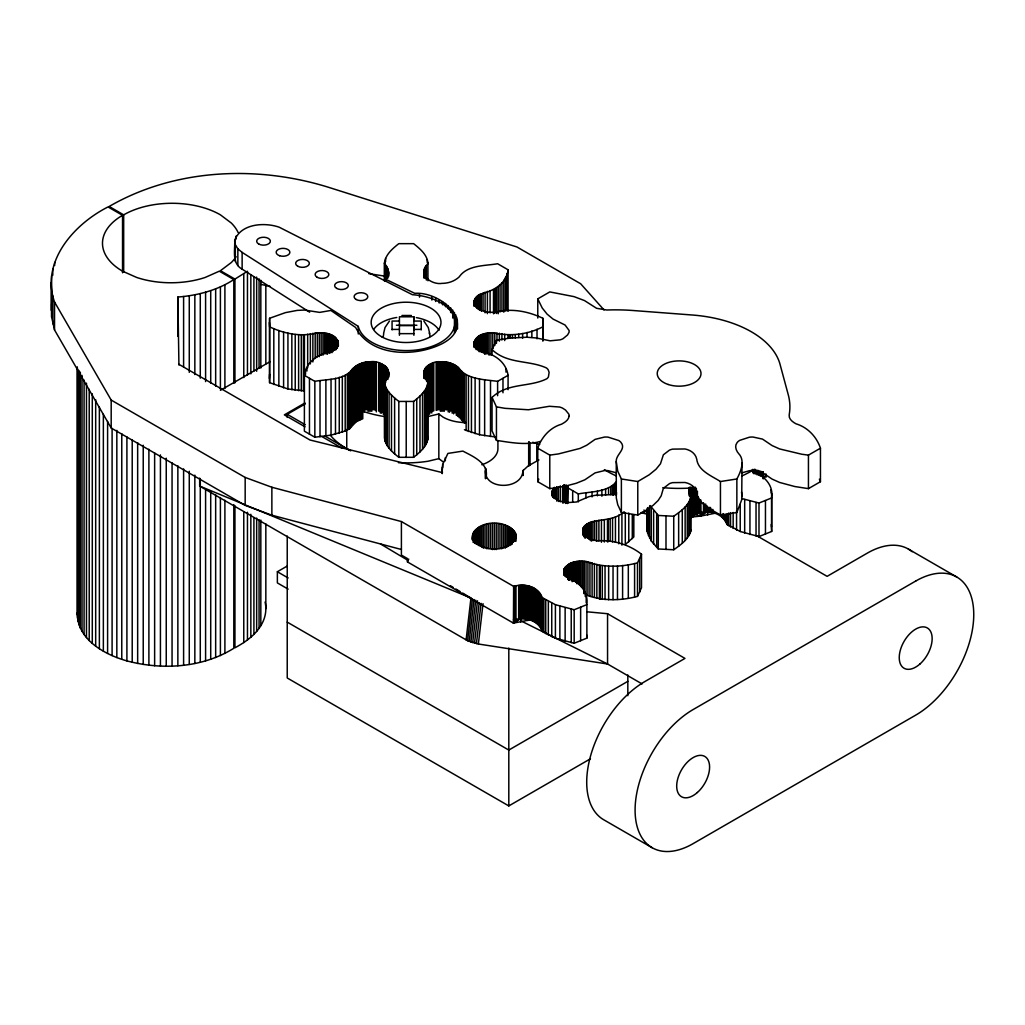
<?xml version="1.0" encoding="UTF-8"?>
<svg xmlns="http://www.w3.org/2000/svg" width="1025" height="1025" viewBox="0 0 1025 1025"><rect width="100%" height="100%" fill="white"/><g stroke="black" fill="none" stroke-linecap="round" stroke-linejoin="round"><path stroke-width="1.5" d="M401.403 549.49L271.868 515.203L245.167 505.376L111.187 428.014L111.187 400.083L54.53 302.003C40.385 261.567 74.21 224.014 108.035 206.935L122.539 215.314L122.539 272.778M178.927 365.015L177.863 297.045C197.466 295.482 217.198 290.408 233.815 279.569L219.299 271.189L205.141 277.468A68.419 39.501 0 0 1 136.709 277.468L122.539 271.189A68.419 39.501 0 0 1 122.539 215.314M642.111 683.944L607.556 663.995L478.368 644.007L467.605 640.727L199.67 486.093L199.67 478.111M245.167 505.376L245.167 477.445L111.187 400.083M271.868 515.203L271.868 487.259L245.167 477.445M271.868 487.259L401.403 521.558L401.403 555.076L407.438 558.561L407.438 561.918L513.435 623.11L530.719 619.766M472.41 539.163C472.576 518.586 511.462 517.843 516.203 536.088C511.283 553.487 477.317 553.487 472.41 536.088M472.487 539.598L472.487 534.986M472.743 540.047L472.743 533.897M473.153 542.43L473.153 532.821M473.729 540.982L473.729 531.77M474.46 543.045L474.46 530.745M475.344 543.596L475.344 529.771M476.369 544.198L476.369 528.836M477.535 544.864L477.535 527.965M478.816 545.582L478.816 527.158M480.225 546.376L480.225 526.402M481.75 547.248L481.75 525.735M483.352 548.183L483.352 525.146M485.043 547.683L485.043 524.633M486.811 548.798L486.811 524.211M488.63 548.465L488.63 523.877M490.501 548.221L490.501 523.647M492.397 549.618L492.397 523.493M498.099 548.221L498.099 523.647M499.969 548.465L499.969 523.877M503.557 547.683L503.557 524.633M505.248 548.183L505.248 525.146M506.863 547.248L506.863 525.735M508.374 546.376L508.374 526.402M509.784 545.582L509.784 527.158M514.87 540.982L514.87 531.77M515.447 540.495L515.447 532.821M515.87 541.354L515.87 533.897M586.838 611.784L607.556 613.719L607.556 663.995L521.802 621.317M566.325 577.395L566.351 566.197C571.489 561.175 579.266 560.624 586.031 561.482C602.546 567.568 620.433 567.402 637.499 562.879L641.509 554.23C628.773 544.275 612.937 539.803 597.011 540.79C591.809 539.855 584.57 538.343 583.02 532.411C581.239 527.068 586.889 523.339 591.258 522.02C602.444 519.034 614.872 520.188 624.174 511.744M568.593 580.329L568.657 564.339L569.003 580.073M754.31 472.346L754.323 469.283M566.351 566.197C561.956 569.131 563.724 575.422 567.76 577.805C579.074 581.803 588.568 591.502 586.877 604.622L586.877 638.139L574.179 643.264L555.409 638.203L542.135 631.092C539.188 622.329 529.464 618.229 520.79 618.639L513.435 623.11L513.653 586.377L401.403 521.558M384.49 280.773L384.49 263.22C385.272 254.7 392.549 248.601 398.815 243.655L413.626 243.655C419.866 248.703 427.758 255.02 427.886 263.771C416.65 273.97 431.205 285.129 442.018 283.374C448.258 283.374 454.6 281.222 459.187 276.904C467.387 264.924 484.774 265.962 497.612 263.745L508.08 269.793C506.107 284.771 492.538 291.023 479.879 294.406C475.164 296.315 471.808 302.67 476.253 306.629C480.738 312.023 488.605 312.484 495.113 312.317C511.167 307.961 527.952 311.216 542.866 318.275L543.058 340.108M442.083 472.871L442.697 464.402L447.912 453.422L462.877 451.102C473.204 456.522 489.976 463.582 485.773 478.444M384.49 263.22L384.567 263.771C388.731 267.64 390.525 275.302 385.285 279.056L414.753 293.329C441.711 291.369 478.227 324.412 442.505 343.503C415.689 357.2 371.268 357.264 355.624 327.475L330.896 310.46L319.672 312.382L304.425 310.05L297.173 310.396L285.411 312.638L269.588 318.275L269.588 382.684L287.935 388.949L304.425 390.922M543.058 322.555L542.866 326.821C527.183 334.855 509.656 336.482 492.782 332.715C486.491 332.817 478.816 333.907 475.28 339.826C471.615 344.643 477.253 349.935 481.609 351.601C494.101 353.907 506.004 361.684 508.08 375.304L497.612 381.351C483.877 379.391 466.285 379.622 457.701 366.912C452.819 363.106 446.49 361.389 440.34 361.774C429.744 360.557 417.278 371.998 427.886 381.326C427.707 390.077 419.917 396.406 413.626 401.441L398.815 401.441C392.588 396.393 384.683 390.077 384.567 381.326C395.752 371.178 381.351 360.018 370.55 361.722C363.734 361.684 356.764 364.247 352.126 369.359C344.054 380.467 326.975 378.981 314.842 381.351L304.374 375.304C306.334 360.326 319.903 354.073 332.561 350.691C337.276 348.782 340.633 342.427 336.2 338.468C331.703 333.074 323.836 332.613 317.327 332.779C301.273 337.135 284.502 333.881 269.588 326.821L269.383 322.555M269.383 378.417L269.588 374.138M689.159 493.871L689.159 487.477L688.992 491.218L690.94 496.446L690.812 530.873C688.441 539.381 680.613 544.941 673.733 549.759L658.293 548.977L651.272 540.957L647.172 531.091L647.095 510.322M111.187 428.014L54.53 329.935L51.634 317.097L51.634 303.656M233.815 504.62L233.815 648.274C202.322 667.954 162.206 670.286 126.908 660.894C104.55 654.642 76.58 639.267 77.426 612.604M384.49 381.877L384.49 437.752C385.246 446.259 392.588 452.345 398.815 457.304L413.626 457.304C419.917 452.268 427.707 445.952 427.886 437.188M485.773 468.873C481.84 490.193 522.148 490.808 522.917 470.744L528.247 465.837L538.932 459.943M647.095 529.477L647.3 527.76M537.779 318.019L537.779 298.864L549.784 291.92L574.064 296.635L584.493 300.581L596.576 308.294L606.8 310.011A136.838 79.002 0 0 1 633.283 310.524L692.452 315.021A102.205 59.002 0 0 1 779.756 363.286L788.263 394.753A136.838 79.002 0 0 1 789.173 414.958C788.635 419.161 792.761 422.018 795.964 423.799C807.585 427.246 816.656 436.74 820.448 448.194L808.443 455.126L801.729 454.229L779.615 448.937L772.081 445.567L762.498 439.097L752.965 437.034A14.286 8.251 0 0 0 749.48 437.188L739.755 440.34A14.299 8.251 0 0 0 737.09 442.633C734.297 445.99 736.091 450.808 738.717 453.678C745.393 460.558 740.742 471.872 736.86 478.982L736.86 512.513L720.447 515.05C711.248 509.399 697.243 503.595 696.334 491.231C695.078 487.439 691.76 484.671 688.07 483.364A14.286 8.251 0 0 0 684.918 482.493L672.656 482.634A14.388 8.303 0 0 0 669.479 483.633L663.38 488.31L661.202 495.805L658.152 500.495L653.053 505.389L644.302 511.475L637.781 515.05L621.381 512.513L617.729 504.659L616.307 498.022L616.256 461.481C615.679 454.485 626.852 449.117 620.778 442.198A14.286 8.251 0 0 0 618.793 440.545L608.056 437.124A14.388 8.303 0 0 0 604.442 437.073L595.102 439.366L586.736 445.222L580.035 448.412L558.523 453.908L549.784 455.126L537.779 448.194C541.533 437.162 550.092 427.515 561.457 424.235C564.685 422.492 568.593 420.16 569.118 416.163M742.01 463.095L741.716 499.739L736.86 512.513M554.384 498.496L554.384 487.323L551.924 491.936L552.975 496.42L559.073 500.841L565.8 502.698L576.422 502.019L588.965 496.651L595.077 495.318L616.448 494.473M690.94 496.446C689.21 505.466 680.715 511.257 673.733 516.241L658.293 515.46L650.132 505.556M690.94 529.963L690.812 530.873M466.106 639.92L470.949 598.023L462.723 593.103M467.605 640.727L472.448 598.831M469.207 641.458L474.05 599.561M470.898 642.124L475.741 600.227M472.666 642.713L477.509 600.817M474.511 643.226L479.175 602.879M476.42 643.662L481.071 603.315M478.368 644.007L483.031 603.661M689.902 517.189L700.382 516.126L700.793 499.944M616.256 494.998L616.55 492.589M383.555 333.625L385.016 327.552L389.449 321.017M567.337 503.557L567.837 485.824L567.837 503.377M234.699 240.388C240.657 223.655 264.463 222.041 279.172 227.204L412.383 294.7A48.572 28.047 0 0 1 454.921 323.567A48.572 28.047 0 0 1 408.834 350.55A48.572 28.047 0 0 1 358.263 326.386L242.131 252.393L237.851 248.819L235.314 244.719L234.699 240.388C235.173 250.126 231.509 263.412 242.131 269.152L309.653 312.177M616.371 472.82L608.056 470.642A14.388 8.303 0 0 0 604.442 470.59L595.102 472.884L584.814 479.828L576.217 483.275L565.48 486.106L549.784 488.643L537.779 481.712L538.804 479.123M586.031 561.482L586.031 595C602.546 601.086 620.433 600.919 637.499 596.396L641.509 587.748L641.509 554.23M492.051 354.458L492.051 349.666L496.446 340.185L510.04 338.083L526.773 337.238L536.216 337.968L550.118 340.812L560.163 339.839A14.286 8.251 0 0 0 563.045 338.698L567.53 334.996L568.965 332.497A14.388 8.303 0 0 0 569.054 330.409L565.082 325.028L553.064 319.082L547.081 314.111L542.174 307.923L537.779 298.864M407.438 561.918L408.744 559.086M763.138 477.548L764.022 478.201L765.983 473.96L765.983 477.304M304.425 335.047L304.374 431.179L314.842 437.214L331.037 435.138L345.194 431.051L349.551 428.809L356.034 421.839L362.773 418.687L362.773 362.812M261.119 284.425L270.075 286.321M234.943 505.748L234.943 647.8C245.116 642.278 255.11 635.359 261.119 625.212A88.944 51.352 0 0 0 265.078 601.995M567.337 487.593L578.305 493.922C590.836 491.475 607.479 492.41 616.397 481.712M690.504 518.137C700.318 508.028 721.792 510.245 726.943 524.39L740.217 531.501L758.987 536.575L771.684 531.437L771.684 497.919C773.772 483.723 762.613 475.177 751.492 470.167M694.425 514.14L700.382 516.126L703.483 512.295L703.483 502.724M625.301 512.59L625.301 544.506L633.822 536.985L633.822 514.64M234.943 382.85L234.943 279.095L247.461 271.253L247.461 374.996M700.382 512.769L700.382 516.126L706.468 512.308M540.29 441.455C526.043 445.516 510.757 442.531 496.446 440.378L492.051 430.91L492.051 397.393C507.657 382.517 529.707 387.488 546.927 378.699A14.286 8.251 0 0 0 548.426 376.88L549.118 372.37L548.196 369.794A14.388 8.303 0 0 0 546.466 367.962C529.079 359.942 507.593 364.272 492.051 349.666M820.448 448.194L820.448 481.712L808.443 488.643L794.836 486.542L779.615 482.455L772.081 479.085L762.498 472.615L752.965 470.552A14.286 8.251 0 0 0 749.48 470.706L741.472 472.973M220.401 390.32L270.164 361.594M304.95 402.966L284.335 414.869L305.066 426.836M287.231 417.444L287.231 414.305L305.219 403.927M288.153 589.144L277.365 582.905L277.365 571.732L287.077 566.133M708.07 507.234L708.07 512.013L706.878 512.013L706.878 505.62M627.825 681.343L508.81 750.057L287.231 622.124M287.231 536.037L287.231 677.986L508.81 805.919L590.464 758.782M616.256 461.481L617.729 471.141L621.381 478.982L637.781 481.532L649.184 474.806L656.013 469.245L660.472 463.774L663.38 454.792L669.479 450.116A14.388 8.303 0 0 1 672.656 449.117L684.918 448.976A14.286 8.251 0 0 1 688.07 449.847C692.234 451.282 695.873 454.69 696.731 459.136C698.038 470.744 711.85 475.997 720.447 481.532L736.86 478.982M741.703 498.496L758.987 503.044L771.684 497.919M513.435 619.766L514.678 619.651L513.653 586.377C524.108 583.148 538.163 586.21 542.135 597.575L555.409 604.686L574.179 609.747L586.877 604.622M428.027 416.547L438.841 413.959L443.018 417.098A32.159 18.565 0 0 0 465.76 422.543M443.018 461.788L438.841 458.649L428.027 461.237A84.153 48.585 0 0 1 398.405 462.685M647.992 511.014L640.984 512.654L647.992 514.371M700.382 516.126L714.784 513.307M514.678 586.133L514.678 619.651L520.79 618.639L520.918 585.237L522.071 618.703L522.071 585.185M695.719 513.41L698.499 513.179L698.499 497.227M401.941 315.482L411.358 315.482M421.249 329.883L421.249 321.056L413.895 321.056L413.895 316.802L399.417 316.802L399.417 335.29M399.417 321.056L392.062 321.056L392.062 329.883M396.419 325.233L416.893 325.233M399.417 325.63L413.895 325.63L413.895 329.883M392.062 329.409L399.417 329.409M413.895 329.409L421.249 329.409M399.417 333.65L413.895 333.65M464.428 429.731L479.508 434.741L496.19 437.086M368.808 273.662L384.58 276.097M492.051 397.393L496.446 406.861L505.069 408.334L528.452 409.769L549.349 406.284L559.419 407.002A14.388 8.303 0 0 1 562.507 408.091L565.531 410.051L568.837 414.151A14.286 8.251 0 0 1 569.118 416.163M532.744 442.287L539.675 444.376M643.828 510.091L647.48 511.782M199.67 486.093L470.949 598.023M908.368 549.067L956.748 576.998M756.617 535.639L827.111 576.345L867.317 553.128A82.102 47.406 -60 0 1 912.186 551.719M238.146 232.56A68.419 39.501 0 0 0 231.304 223.027L220.439 214.853A68.419 39.501 0 0 0 123.679 214.853L109.163 206.473C174.852 168.472 257.198 165.038 328.73 187.357L516.984 246.999L580.65 283.758L604.033 309.96M234.943 279.095L220.439 270.715L231.304 262.528A68.419 39.501 0 0 0 236.096 256.686M287.231 414.305L305.219 424.696M324.605 435.881L349.512 450.27M321.658 436.419L342.388 448.386M178.927 364.336L309.998 440.007L442.441 472.627L442.083 469.681M607.556 613.719L684.969 658.409L644.763 681.612A82.102 47.406 -60 0 0 591.13 753.964A82.102 47.406 -60 0 0 603.712 819.757L652.092 847.688M277.365 571.732L288.153 577.972M380.518 543.955L407.924 560.342M450.398 585.736L453.127 587.376M455.869 589.016L459.982 591.463M423.85 321.017L428.283 327.552L429.744 333.625M762.818 476.177L764.022 478.201M819.398 479.188L820.448 481.712M741.549 492L742.01 496.613M771.223 524.518L771.684 531.437M566.338 498.381L566.697 501.763L566.697 485.812M700.331 500.021L700.793 512.718M177.863 324.976L178.145 336.174M754.707 469.642L754.797 472.781M753.747 470.232L753.811 473.383M586.825 635.154L586.877 638.139M568.196 579.035L567.952 564.877L567.952 579.253M565.851 576.229L565.685 566.799L565.685 576.37M693.464 486.632L693.464 515.344M808.443 455.126L808.443 488.643M771.607 493.435L771.607 526.965M771.018 489.783L771.018 492.974M765.457 500.584L765.457 534.102M763.138 472.32L763.241 478.918M762.818 472.089L762.818 476.868M762.305 471.833L762.305 476.625M761.588 471.551L761.588 476.343M760.678 471.231L760.678 476.023M759.576 470.859L759.576 475.651M758.987 503.044L758.987 536.575M758.295 470.424L758.295 475.216M756.834 469.924L756.834 474.716M756.04 502.455L756.04 535.985M755.22 469.347L755.22 474.127M753.465 470.411L753.465 473.601M752.76 469.36L752.76 472.551M749.941 501.02L749.941 534.538M744.675 499.508L744.675 533.026M740.217 504.364L740.217 531.501M736.565 510.886L736.565 530.028M733.157 512.474L733.157 528.439M730.543 512.628L730.543 526.991M728.698 513.012L728.698 525.787M727.417 513.627L727.417 524.8M726.943 514.819L726.943 524.39M726.212 514.64L726.212 522.622M725.328 514.627L725.328 521.02M724.355 514.832L724.355 519.624M723.317 513.615L723.317 518.394M722.228 514.14L722.228 517.33M720.447 481.532L720.447 515.05M712.952 509.463L712.952 512.654M711.722 509.207L711.722 512.398M710.504 507.426L710.504 512.218M709.287 507.298L709.287 512.09M707.698 511.539L707.698 514.896M705.725 504.069L705.725 512.052M704.611 504.159L704.611 512.141M699.601 500.149L699.601 512.923M697.41 491.154L697.41 513.499M696.347 488.348L696.347 513.884M695.334 487.183L695.334 514.319M694.373 487.669L694.373 514.806M692.926 514.755L692.926 516.984M692.592 487.247L692.592 515.985M691.772 487.951L691.772 516.677M691.106 487.054L691.106 517.382M690.504 487.81L690.491 532.116M689.979 487.054L689.979 495.037M689.876 500.162L689.876 533.679M689.53 487.964L689.53 495.946M689.325 492.743L689.325 495.933M688.941 488.605L688.941 493.397M688.838 502.109L688.838 535.627M687.288 504.377L687.288 537.894M685.136 506.939L685.136 540.47M682.278 509.758L682.278 543.276M678.652 512.782L678.652 546.299M673.733 516.241L673.733 549.759M665.994 515.959L665.994 549.477M658.293 515.46L658.293 548.977M656.692 513.909L656.692 547.427M653.617 510.553L653.617 544.07M651.272 507.439L651.272 540.957M649.555 506.209L649.555 538.125M648.389 508.515L648.389 535.652M647.557 507.618L647.557 533.154M647.172 508.746L647.172 531.091M639.702 558.587L639.702 592.104M637.781 481.532L637.781 515.05M637.499 562.879L637.499 596.396M634.59 563.519L634.59 597.037M632.297 514.614L632.297 538.561M628.786 513.051L628.786 541.777M628.312 564.685L628.312 598.203M627.825 674.962L627.825 695.706M622.598 565.48L622.598 598.997M621.919 513.256L621.919 545.185M621.381 478.982L621.381 512.513M618.78 515.088L618.78 543.814M617.473 565.954L617.473 599.484M615.448 516.741L615.448 542.276M614.987 483.211L614.987 494.383M613.514 485.145L613.514 494.716M613.04 566.197L613.04 599.715M612.937 485.504L612.937 495.075M612.412 485.799L612.412 493.768M612.54 517.971L612.54 541.918M610.772 486.632L610.772 494.614M610.17 518.817L610.17 541.162M608.568 487.605L608.568 493.986M608.645 566.236L608.645 599.753M608.261 519.38L608.261 541.725M607.479 519.572L607.479 541.918M605.608 488.707L605.608 495.088M605.045 566.095L605.045 599.612M604.327 519.675L604.327 542.033M602.29 565.851L602.29 599.369M601.893 489.873L601.893 496.254M601.444 519.906L601.444 542.251M600.214 565.582L600.214 599.1M599.394 565.441L599.394 598.959M598.895 520.213L598.895 540.969M597.383 491.039L597.383 495.818M596.857 564.352L596.857 597.87M596.627 520.597L596.627 541.341M594.628 521.033L594.628 540.175M594.398 563.455L594.398 596.973M592.847 521.507L592.847 540.662M592.104 562.738L592.104 596.268M592.053 492.141L592.053 496.92M591.258 522.02L591.258 541.162M589.964 522.507L589.964 540.06M589.939 562.2L589.939 595.717M588.709 523.07L588.709 539.022M587.927 561.777L587.927 595.294M587.607 523.647L587.607 538.01M586.62 524.249L586.62 537.01M586.21 596.486L586.21 602.867M585.916 493.102L585.916 497.894M585.762 524.864L585.762 537.625M585.262 593.27L585.262 596.46M585.032 525.492L585.032 538.253M584.378 526.145L584.378 537.318M584.25 561.29L584.25 593.206M584.058 590.502L584.058 593.693M583.853 526.799L583.853 536.382M583.417 527.478L583.417 533.858M583.097 528.157L583.097 534.538M582.866 528.823L582.866 535.217M582.712 561.188L582.712 588.324M581.124 561.149L581.124 586.684M580.637 607.274L580.637 640.792M579.625 561.188L579.625 585.121M578.305 493.922L578.305 501.904M578.215 561.277L578.215 583.622M576.87 561.431L576.87 583.776M575.602 561.636L575.602 582.392M574.384 561.905L574.384 581.047M574.179 609.747L574.179 643.264M573.244 562.212L573.244 581.367M572.68 490.847L572.68 502.019M572.168 562.571L572.168 581.713M571.156 562.968L571.156 580.522M571.232 609.158L571.232 642.675M570.233 563.391L570.233 579.356M569.4 563.865L569.4 579.817M566.646 485.607L566.646 503.173M566.261 484.979L566.261 502.532M565.569 485.888L565.569 503.442M565.121 567.414L565.121 575.384M565.134 607.722L565.134 641.24M564.711 484.722L564.711 502.276M564.647 568.055L564.647 576.037M564.25 568.747L564.25 575.127M563.955 569.452L563.955 574.243M563.827 484.646L563.827 502.212M563.763 570.182L563.763 574.974M562.994 485.786L562.994 503.339M562.61 486.222L562.61 502.186M560.316 485.876L560.316 501.84M559.868 606.211L559.868 639.728M558.356 487.118L558.356 501.481M556.742 486.708L556.742 501.071M555.435 487.836L555.435 499.008M555.409 604.686L555.409 638.203M553.551 488.348L553.551 497.919M552.898 489.322L552.898 497.304M552.462 490.181L552.462 496.561M552.129 491.077L552.129 495.869M551.924 491.936L551.924 495.126M551.745 603.212L551.745 636.73M549.784 455.126L549.784 488.643M548.337 601.611L548.337 635.128M545.736 600.176L545.736 633.693M543.891 598.972L543.891 632.489M542.866 318.275L542.866 341.184M542.609 597.985L542.609 631.502M542.135 597.575L542.135 631.092M541.405 595.794L541.405 629.312M540.521 594.205L540.521 627.723M539.547 592.796L539.547 626.326M538.509 591.579L538.509 625.096M537.779 448.194L537.779 481.712M537.42 590.515L537.42 624.033M537.023 329.256L537.023 338.827M536.793 443.607L536.793 461.173M536.293 589.58L536.293 623.11M535.153 588.773L535.153 622.29M534.089 588.119L534.089 621.65M532.91 587.504L532.91 621.035M531.86 331.062L531.86 337.443M531.732 586.979L531.732 620.497M530.54 586.531L530.54 620.048M530.04 443.005L530.04 465.35M529.336 586.146L529.336 619.664M529.169 441.749L529.169 465.696M528.682 442.07L528.682 466.016M528.144 585.839L528.144 619.356M527.952 618.267L527.952 620.497M527.029 332.459L527.029 337.251M526.914 585.582L526.914 619.1M525.697 585.39L525.697 618.908M524.467 585.262L524.467 618.78M523.25 470.296L523.25 475.088M523.262 585.198L523.262 618.716M522.917 470.744L522.917 475.536M522.622 333.497L522.622 338.288M520.79 621.983L519.803 585.326L519.803 618.844M518.688 334.24L518.688 337.43M518.663 585.48L518.663 618.998L513.435 623.11L515.972 619.42L515.972 585.89M516.113 534.986L516.113 538.061M515.28 334.701L515.28 337.904M514.14 530.745L514.14 541.507M513.269 529.771L513.269 542.058M512.449 334.97L512.449 338.16M512.231 528.836L512.231 544.198M511.078 527.965L511.078 544.864M510.232 335.072L510.232 338.276M508.989 335.098L508.989 338.288M508.81 648.031L508.81 805.919M508.08 269.793L508.08 311.293M508.028 335.047L508.028 338.25M508.08 375.304L508.08 389.679M506.927 273.893L506.927 310.601M506.004 368.923L506.004 372.126M505.479 277.275L505.479 310.793M504.697 334.176L504.697 340.556M503.787 280.235L503.787 312.164M502.98 378.417L502.98 392.78M501.942 282.772L501.942 311.51M501.917 333.586L501.917 339.967M501.789 524.211L501.789 548.798M500.059 284.899L500.059 312.036M499.342 333.176L499.342 341.158M498.227 286.628L498.227 313.765M497.919 440.686L497.919 448.668A32.159 18.565 0 0 1 481.84 464.748M497.612 381.351L497.612 395.714M496.971 332.907L496.971 340.889M496.548 287.961L496.548 313.496M496.446 340.185L496.446 343.388M496.446 406.861L496.446 440.378M496.215 523.493L496.215 549.618M495.113 288.947L495.113 312.881M494.78 332.766L494.78 345.528M494.306 523.455L494.306 549.567M494.255 289.46L494.255 313.407M493.525 289.832L493.525 313.778M492.782 332.715L492.782 348.679M490.937 332.766L490.937 355.111M490.501 380.685L490.501 436.548M490.091 290.562L490.091 312.907M489.104 332.894L489.104 355.239M487.541 333.074L487.541 353.83M487.4 291.292L487.4 313.637M486.093 333.317L486.093 354.073M485.581 468.399L485.632 478.406M485.414 470.68L485.414 478.662M485.081 292.048L485.081 312.804M484.748 333.612L484.748 354.355M484.646 379.852L484.646 435.715M483.39 333.983L483.39 353.138M483.07 292.83L483.07 310.383M482.147 334.406L482.147 351.959M481.353 293.611L481.353 311.177M481.199 334.791L481.199 352.344M480.161 335.278L480.161 351.229M479.879 294.406L479.879 310.37M479.508 378.878L479.508 434.741M479.239 335.79L479.239 351.754M478.624 295.187L478.624 309.55M478.393 336.354L478.393 350.717M477.637 336.943L477.637 349.717M477.496 296.033L477.496 308.794M476.997 337.558L476.997 348.731M476.612 296.802L476.612 307.974M476.458 338.186L476.458 349.358M476.253 338.468L476.253 349.64M475.895 297.558L475.895 307.128M475.305 298.313L475.305 306.296M475.28 339.826L475.28 347.795M475.113 377.815L475.113 433.678M474.844 340.479L474.844 346.86M474.793 299.133L474.793 305.514M474.421 299.941L474.421 306.321M474.511 341.12L474.511 347.501M474.229 300.594L474.229 305.386M474.268 341.786L474.268 346.578M474.088 301.363L474.088 306.142M474.127 342.491L474.127 347.283M472.487 537.19L472.487 540.265M471.436 376.726L471.436 432.588M468.451 375.662L468.451 431.525M466.132 374.702L466.132 430.564M464.428 373.869L464.428 423.351M463.531 373.382L463.531 421.262M462.89 372.946L462.89 422.428M461.622 370.96L461.622 420.442M460.366 369.423L460.366 418.905M459.046 368.077L459.046 417.559M457.701 366.912L457.701 416.393M457.342 319.967L457.534 328.935M456.753 317.404L456.753 328.577M456.343 365.925L456.343 415.407M455.792 314.88L455.792 330.844M454.972 365.079L454.972 412.96M454.447 312.42L454.447 333.163M453.614 364.349L453.614 413.831M452.73 310.024L452.73 318.006M452.166 363.696L452.166 413.178M450.833 363.196L450.833 411.076M450.667 307.731L450.667 312.522M449.514 362.773L449.514 412.255M448.258 305.553L448.258 308.743M448.207 362.427L448.207 411.909M446.785 362.132L446.785 410.026M445.529 303.502L445.529 306.693M445.388 361.928L445.388 409.808M445.337 457.637L445.337 460.827M444.248 361.812L444.248 411.294M442.928 361.735L442.928 411.217M442.697 464.402L442.697 467.592M442.505 301.593L442.505 304.797M442.198 467.246L442.198 473.627M441.621 361.722L441.621 411.204M440.34 361.774L440.34 411.256M439.213 299.851L439.213 303.041M439.084 361.889L439.084 409.769M438.841 413.959L438.841 458.649M437.88 362.056L437.88 409.936M436.74 362.273L436.74 410.167M436.137 362.414L436.137 410.308M435.651 298.275L435.651 301.478M433.793 362.978L433.793 410.858M432.781 363.234L432.781 411.127M431.884 296.891L431.884 300.082M431.768 363.555L431.768 413.037M430.769 363.939L430.769 411.819M429.808 364.375L429.808 413.857M428.886 364.862L428.886 414.343M427.925 262.502L427.95 280.773M428.014 365.4L427.873 438.982M427.54 384.683L427.54 440.545M427.284 259.581L427.284 262.784M427.22 365.989L427.22 381.953M426.848 386.63L426.848 442.493M426.477 366.63L426.477 381.005M426.349 265.693L426.349 280.068M425.836 367.322L425.836 378.494M425.887 388.59L425.887 444.453M425.337 267.307L425.337 278.48M425.26 368.052L425.26 379.224M424.773 368.846L424.773 378.43M424.632 268.793L424.632 276.776M424.478 390.833L424.478 446.708M424.376 369.705L424.376 377.687M424.158 270.164L424.132 277.89M424.081 370.614L424.209 378.302M423.914 271.42L423.914 277.801M423.889 371.665L423.889 378.046M422.531 393.344L422.531 449.206M419.981 396.086L419.981 451.948M419.507 293.932L419.507 297.122M416.739 399.007L416.739 454.869M413.895 316.802L413.895 335.29M413.626 401.441L413.626 457.304M406.22 401.557L406.22 457.419M398.815 401.441L398.815 457.304M394.612 398.072L394.612 453.934M391.486 395.086L391.486 450.949M389.064 392.293L389.064 448.168M388.603 272.368L388.603 275.571M388.616 372.523L388.616 377.315M388.513 271.228L388.565 276.635M388.539 371.46L388.539 376.867M388.232 269.985L388.232 276.366M388.308 370.397L388.308 376.777M387.988 369.5L387.988 377.482M387.757 268.653L387.757 278.223M387.822 376.303L387.822 379.493M387.565 368.667L387.565 378.238M387.245 389.756L387.245 445.619M387.053 267.205L387.053 278.377M387.066 367.885L387.066 379.058M386.412 367.104L386.412 379.865M386.053 265.642L386.053 280.017M385.977 387.476L385.977 443.338M385.592 258.467L385.592 261.657M385.682 366.373L385.682 382.338M385.169 385.515L385.169 441.378M385.028 365.835L385.028 381.8M384.58 261.977L384.567 281.337M384.567 381.326L384.708 439.751M384.183 365.233L384.183 413.126M383.273 364.708L383.273 414.177M382.312 364.208L382.312 412.101M381.287 363.785L381.287 413.267M380.224 363.414L380.224 412.883M379.135 363.093L379.135 410.987M378.648 362.978L378.648 410.858M376.303 362.414L376.303 411.896M375.278 362.184L375.278 410.077M374.176 361.992L374.176 409.872M373.01 361.851L373.01 409.731M371.806 361.761L371.806 411.243M370.55 361.722L370.55 411.204M369.282 361.735L369.282 411.217M368.001 361.825L368.001 411.307M366.694 361.979L366.694 409.859M365.4 362.184L365.4 410.064M364.093 362.466L364.093 411.947M361.453 363.247L361.453 419.11M360.121 363.76L360.121 419.635M358.712 364.413L358.712 420.276M358.263 326.386L358.263 334.009M357.366 365.131L357.366 420.993M356.034 365.976L356.034 421.839M354.701 366.95L354.701 422.812M353.394 368.065L353.394 423.94M352.126 369.359L352.126 425.221M350.909 370.845L350.909 426.708M349.717 372.652L349.717 428.527M349.551 372.946L349.551 428.809M348.923 373.382L348.923 429.244M347.347 374.215L347.347 430.077M346.745 429.513L346.745 448.668M345.194 375.188L345.194 431.051M342.324 376.29L342.324 432.153M339.249 377.277L339.249 433.139M338.276 342.248L338.365 346.181M338.083 341.517L338.083 346.309M337.789 340.825L337.789 345.617M337.404 340.159L337.404 348.141M337.161 339.826L337.161 347.795M336.2 338.468L336.2 349.64M335.739 337.878L335.739 349.051M335.495 378.289L335.495 434.152M335.188 337.302L335.188 350.063M334.534 336.725L334.534 349.487M333.778 336.162L333.778 350.524M332.933 335.636L332.933 351.588M331.998 335.137L331.998 352.69M330.985 334.675L330.985 352.228M331.037 379.263L331.037 435.138M329.858 334.24L329.858 353.394M328.679 333.868L328.679 353.023M327.398 333.535L327.398 354.291M326.027 333.253L326.027 354.009M325.886 380.16L325.886 436.022M324.541 333.023L324.541 353.779M322.965 332.856L322.965 355.201M321.158 332.741L321.158 355.086M320.018 380.903L320.018 436.765M319.313 332.715L319.313 356.662M317.327 332.779L317.327 356.713M315.188 332.933L315.188 358.468M314.842 381.351L314.842 437.214M312.868 333.202L312.868 361.94M310.357 333.625L310.357 363.939M309.46 378.417L309.46 434.28M307.667 334.188L307.667 367.706M306.962 367.821L306.962 371.012M305.527 371.204L305.527 374.394M303.451 335.098L303.451 390.961M301.299 335.047L301.299 390.909M298.608 334.855L298.608 390.717M295.226 334.458L295.226 390.32M291.843 333.907L291.843 389.769M287.935 333.087L287.935 388.949M283.592 331.959L283.592 387.822M278.864 330.486L278.864 386.348M273.803 328.615L273.803 384.49M269.588 318.275L269.588 382.684M265.834 285.527L265.834 363.913M265.834 523.903L265.834 608.696M260.824 280.235L260.824 368.077M260.824 520.072L260.824 625.66M259.069 278.8L259.069 368.18M259.069 519.816L259.069 628.351M256.66 277.07L256.66 371.242M256.66 518.086L256.66 631.413M253.918 276.84L253.918 371.012M253.918 517.856L253.918 634.373M250.843 274.905L250.843 373.869M250.843 514.319L250.843 637.23M247.461 512.269L247.461 639.959M243.771 273.854L243.771 377.597M243.771 511.68L243.771 642.56M242.131 252.393L242.131 269.152M237.851 248.819L237.851 265.577M236.045 236.109L236.045 239.145M235.314 244.719L235.314 261.478M233.815 279.569L233.815 383.312M224.898 284.745L224.898 388.488M224.898 500.226L224.898 653.45M220.401 286.872L220.401 389.026M220.401 497.561L220.401 655.59M215.66 288.832L215.66 386.194M215.66 494.729L215.66 657.538M210.714 290.613L210.714 383.183M210.714 491.718L210.714 659.318M205.589 292.189L205.589 381.582M205.589 490.117L205.589 660.894M200.285 293.573L200.285 378.174M200.285 478.726L200.285 662.291M194.84 294.764L194.84 374.573M194.84 475.126L194.84 663.47M189.266 295.738L189.266 372.357M189.266 471.308L189.266 664.443M183.603 296.507L183.603 366.732M183.603 468.886L183.603 665.212M177.863 297.045L177.863 336.174M177.863 465.773L177.863 665.75M172.059 462.903L172.059 666.083M166.242 458.213L166.242 666.199M160.425 454.895L160.425 666.083M154.634 452.973L154.634 665.75M148.894 449.219L148.894 665.212M143.231 445.26L143.231 664.443M137.657 442.685L137.657 663.47M132.212 439.904L132.212 662.291M126.908 436.919L126.908 660.894M123.679 214.853L123.679 272.317M121.77 433.729L121.77 659.318M116.837 430.359L116.837 657.538M112.097 428.399L112.097 655.59M107.599 421.467L107.599 653.45M103.358 414.369L103.358 651.157M99.374 407.117L99.374 648.697M95.684 399.724L95.684 646.109M92.288 393.792L92.288 643.38M89.213 389.333L89.213 640.523M86.472 383.171L86.472 637.55M84.076 380.108L84.076 634.501M82.026 375.368L82.026 631.349M80.334 372.152L80.334 628.133M79.015 370.473L79.015 624.866M78.067 370.358L78.067 621.547M77.49 368.616L77.49 618.203M77.298 366.86L77.298 614.846M54.671 262.413L54.671 265.513M54.53 302.003L54.53 329.935M52.775 269.037L52.775 275.251M52.775 295.853L52.775 323.785M51.634 275.725L51.634 317.097M51.25 282.452L51.25 310.383M753.862 469.629A102.205 59.002 0 0 1 742.036 475.882M695.398 487.644A102.205 59.002 0 0 1 662.829 487.644M616.192 475.882A102.205 59.002 0 0 1 604.366 469.629M373.753 329.307A34.888 20.141 0 0 1 396.816 317.468M416.329 317.635A34.888 20.141 0 0 1 439.046 330.281M383.324 336.559A23.332 13.466 0 0 1 383.683 334.227M429.193 333.074A23.332 13.466 0 0 1 429.988 336.559M384.465 416.547A84.153 48.585 0 0 1 364.17 411.691M350.742 450.833A84.153 48.585 0 0 1 330.306 435.241M582.802 530.924L582.789 534.102L582.802 530.924M763.215 471.859L763.215 478.073L763.189 471.808M915.697 581.06L693.143 709.543A82.102 47.406 -60 0 0 635.09 810.109A82.102 47.406 -60 0 0 693.143 843.626L915.697 715.142A82.102 47.406 -60 0 0 973.75 614.577A82.102 47.406 -60 0 0 915.697 581.06M279.633 255.737L278.211 255.11A6.842 3.946 0 0 1 278.147 249.523A6.842 3.946 0 0 1 287.82 249.485L288.909 250.305A6.842 3.946 0 0 1 287.884 255.071A6.842 3.946 0 0 1 279.633 255.737M919.95 663.995A23.268 13.428 -60 0 0 927.33 627.953A23.268 13.428 -60 0 0 899.809 652.361A23.268 13.428 -60 0 0 919.95 663.995M697.397 792.479A23.268 13.428 -60 0 0 704.777 756.437A23.268 13.428 -60 0 0 677.256 780.845A23.268 13.428 -60 0 0 697.397 792.479M668.172 384.477A21.897 12.646 0 0 0 701.01 373.523A21.897 12.646 0 0 0 668.172 362.581A21.897 12.646 0 0 0 668.172 384.477M258.723 244.014A6.842 3.946 0 0 0 270.152 242.195A6.842 3.946 0 0 0 261.708 237.39A6.842 3.946 0 0 0 258.723 244.014M317.186 277.301A6.842 3.946 0 0 0 328.602 275.482A6.842 3.946 0 0 0 320.172 270.677A6.842 3.946 0 0 0 317.186 277.301M297.698 266.205A6.842 3.946 0 0 0 309.114 264.386A6.842 3.946 0 0 0 300.684 259.581A6.842 3.946 0 0 0 297.698 266.205M336.674 288.397A6.842 3.946 0 0 0 348.09 286.577A6.842 3.946 0 0 0 339.659 281.772A6.842 3.946 0 0 0 336.674 288.397M356.162 299.492A6.842 3.946 0 0 0 367.578 297.673A6.842 3.946 0 0 0 359.147 292.868A6.842 3.946 0 0 0 356.162 299.492M381.582 336.713A34.888 20.141 0 0 0 439.84 327.449A34.888 20.141 0 0 0 396.816 302.939A34.888 20.141 0 0 0 381.582 336.713"/></g></svg>
